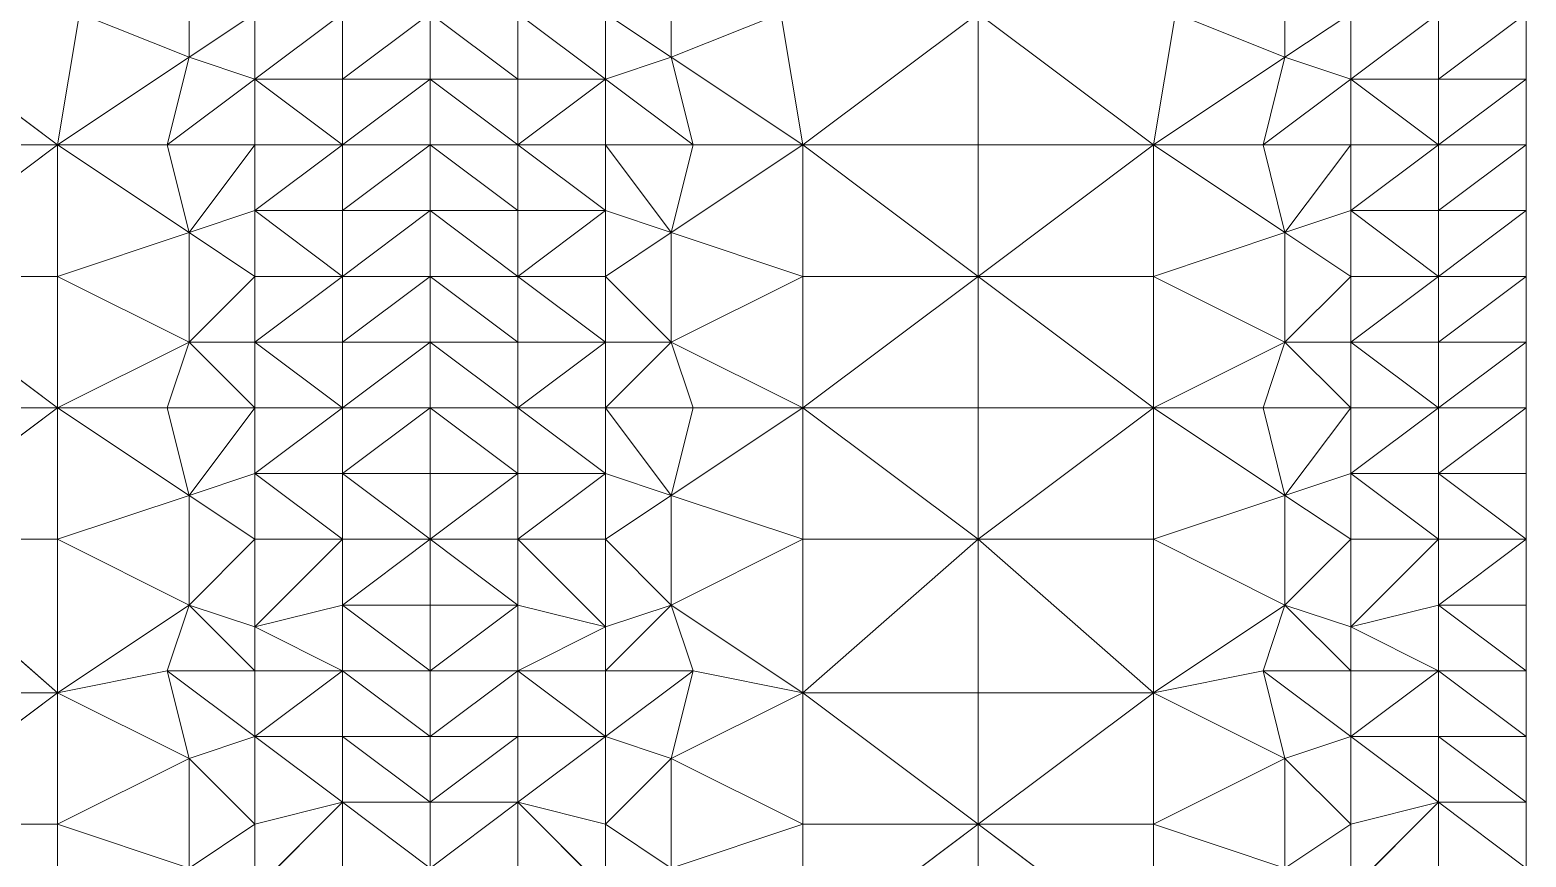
# Model space of a CAD drawing. Header units: metres. Extents: x 0 to 8, y 0 to 4.
# Drawn here: x 1.317 to 2, y 2.485 to 2.862 of the extents above; entities that cross this region are included whole.
import ezdxf

# ---------------------------------------------------------------- set-up
doc = ezdxf.new("R2010")
doc.units = ezdxf.units.M
doc.header["$MEASUREMENT"] = 0
for name, color, linetype, lineweight in [('DL_FE_MESH', 134, 'Continuous', 0), ('DL_FE_MESH_CELLS_5', 132, 'Continuous', 0), ('DL_FE_MESH_CELLS_6', 132, 'Continuous', 0), ('DL_TOPOLOGY', 7, 'Continuous', 0)]:
    doc.layers.add(name, color=color, linetype=linetype, lineweight=lineweight)

msp = doc.modelspace()

# ---------------------------------------------------------------- linework, layer by layer
at = {"layer": 'DL_FE_MESH'}
for p, q in [((1.39, 2.9), (1.39, 2.85)), ((1.61, 2.85), (1.61, 2.9)), ((1.89, 2.85), (1.89, 2.9)), ((1.33, 2.81), (1.25, 2.87)), ((1.33, 2.81), (1.34, 2.87)), ((1.39, 2.85), (1.34, 2.87)), ((1.39, 2.85), (1.42, 2.87)), ((1.42, 2.84), (1.42, 2.87)), ((1.46, 2.87), (1.42, 2.84)), ((1.46, 2.84), (1.5, 2.87)), ((1.46, 2.87), (1.46, 2.84)), ((1.54, 2.84), (1.5, 2.87)), ((1.54, 2.84), (1.54, 2.87)), ((1.54, 2.87), (1.58, 2.84)), ((1.58, 2.87), (1.61, 2.85)), ((1.58, 2.87), (1.58, 2.84)), ((1.66, 2.87), (1.61, 2.85)), ((1.66, 2.87), (1.67, 2.81)), ((1.67, 2.81), (1.75, 2.87)), ((1.75, 2.87), (1.83, 2.81)), ((1.75, 2.87), (1.75, 2.81)), ((1.84, 2.87), (1.83, 2.81)), ((1.84, 2.87), (1.89, 2.85)), ((1.92, 2.87), (1.89, 2.85)), ((1.92, 2.84), (1.96, 2.87)), ((1.92, 2.87), (1.92, 2.84)), ((1.96, 2.84), (2, 2.87)), ((1.96, 2.87), (1.96, 2.84)), ((1.33, 2.81), (1.39, 2.85)), ((1.38, 2.81), (1.39, 2.85)), ((1.42, 2.84), (1.39, 2.85)), ((1.61, 2.85), (1.58, 2.84)), ((1.61, 2.85), (1.67, 2.81)), ((1.61, 2.85), (1.62, 2.81)), ((1.89, 2.85), (1.83, 2.81)), ((1.89, 2.85), (1.88, 2.81)), ((1.92, 2.84), (1.89, 2.85)), ((1.42, 2.84), (1.38, 2.81)), ((1.42, 2.81), (1.42, 2.84)), ((1.42, 2.84), (1.46, 2.84)), ((1.46, 2.81), (1.42, 2.84)), ((1.46, 2.81), (1.5, 2.84)), ((1.5, 2.84), (1.46, 2.84)), ((1.46, 2.84), (1.46, 2.81)), ((1.5, 2.84), (1.54, 2.84)), ((1.54, 2.81), (1.5, 2.84)), ((1.54, 2.81), (1.54, 2.84)), ((1.54, 2.81), (1.58, 2.84)), ((1.58, 2.84), (1.54, 2.84)), ((1.58, 2.84), (1.62, 2.81)), ((1.58, 2.84), (1.58, 2.81)), ((1.88, 2.81), (1.92, 2.84)), ((1.96, 2.84), (1.92, 2.84)), ((1.92, 2.84), (1.96, 2.81)), ((1.92, 2.84), (1.92, 2.81)), ((1.96, 2.81), (2, 2.84)), ((2, 2.84), (1.96, 2.84)), ((1.96, 2.84), (1.96, 2.81)), ((1.25, 2.81), (1.33, 2.81)), ((1.33, 2.81), (1.25, 2.75)), ((1.33, 2.75), (1.33, 2.81)), ((1.33, 2.81), (1.38, 2.81)), ((1.39, 2.77), (1.33, 2.81)), ((1.39, 2.77), (1.38, 2.81)), ((1.38, 2.81), (1.42, 2.81)), ((1.42, 2.81), (1.39, 2.77)), ((1.42, 2.78), (1.42, 2.81)), ((1.42, 2.81), (1.46, 2.81)), ((1.46, 2.81), (1.42, 2.78)), ((1.46, 2.78), (1.5, 2.81)), ((1.5, 2.81), (1.46, 2.81)), ((1.46, 2.81), (1.46, 2.78)), ((1.5, 2.81), (1.54, 2.81)), ((1.54, 2.78), (1.5, 2.81)), ((1.54, 2.78), (1.54, 2.81)), ((1.58, 2.81), (1.54, 2.81)), ((1.54, 2.81), (1.58, 2.78)), ((1.62, 2.81), (1.58, 2.81)), ((1.58, 2.81), (1.61, 2.77)), ((1.58, 2.81), (1.58, 2.78)), ((1.61, 2.77), (1.67, 2.81)), ((1.62, 2.81), (1.61, 2.77)), ((1.67, 2.81), (1.62, 2.81)), ((1.75, 2.81), (1.67, 2.81)), ((1.67, 2.81), (1.75, 2.75)), ((1.67, 2.81), (1.67, 2.75)), ((1.75, 2.75), (1.83, 2.81)), ((1.83, 2.81), (1.75, 2.81)), ((1.75, 2.81), (1.75, 2.75)), ((1.83, 2.81), (1.89, 2.77)), ((1.88, 2.81), (1.83, 2.81)), ((1.83, 2.81), (1.83, 2.75)), ((1.92, 2.81), (1.88, 2.81)), ((1.88, 2.81), (1.89, 2.77)), ((1.89, 2.77), (1.92, 2.81)), ((1.92, 2.78), (1.96, 2.81)), ((1.96, 2.81), (1.92, 2.81)), ((1.92, 2.81), (1.92, 2.78)), ((1.96, 2.78), (2, 2.81)), ((2, 2.81), (1.96, 2.81)), ((1.96, 2.81), (1.96, 2.78)), ((1.39, 2.77), (1.42, 2.78)), ((1.42, 2.75), (1.42, 2.78)), ((1.42, 2.78), (1.46, 2.78)), ((1.46, 2.75), (1.42, 2.78)), ((1.46, 2.75), (1.5, 2.78)), ((1.5, 2.78), (1.46, 2.78)), ((1.46, 2.78), (1.46, 2.75)), ((1.5, 2.78), (1.54, 2.78)), ((1.54, 2.75), (1.5, 2.78)), ((1.54, 2.75), (1.54, 2.78)), ((1.54, 2.75), (1.58, 2.78)), ((1.58, 2.78), (1.54, 2.78)), ((1.61, 2.77), (1.58, 2.78)), ((1.58, 2.78), (1.58, 2.75)), ((1.92, 2.78), (1.89, 2.77)), ((1.96, 2.78), (1.92, 2.78)), ((1.92, 2.78), (1.96, 2.75)), ((1.92, 2.78), (1.92, 2.75)), ((1.96, 2.75), (2, 2.78)), ((2, 2.78), (1.96, 2.78)), ((1.96, 2.78), (1.96, 2.75)), ((1.33, 2.75), (1.39, 2.77)), ((1.39, 2.77), (1.39, 2.72)), ((1.42, 2.75), (1.39, 2.77)), ((1.61, 2.77), (1.58, 2.75)), ((1.61, 2.77), (1.67, 2.75)), ((1.61, 2.72), (1.61, 2.77)), ((1.89, 2.77), (1.83, 2.75)), ((1.89, 2.77), (1.92, 2.75)), ((1.89, 2.72), (1.89, 2.77)), ((1.25, 2.75), (1.33, 2.75)), ((1.33, 2.69), (1.25, 2.75)), ((1.33, 2.69), (1.33, 2.75)), ((1.39, 2.72), (1.33, 2.75)), ((1.39, 2.72), (1.42, 2.75)), ((1.42, 2.72), (1.42, 2.75)), ((1.42, 2.75), (1.46, 2.75)), ((1.46, 2.75), (1.42, 2.72)), ((1.46, 2.72), (1.5, 2.75)), ((1.5, 2.75), (1.46, 2.75)), ((1.46, 2.75), (1.46, 2.72)), ((1.5, 2.75), (1.54, 2.75)), ((1.54, 2.72), (1.5, 2.75)), ((1.54, 2.72), (1.54, 2.75)), ((1.58, 2.75), (1.54, 2.75)), ((1.54, 2.75), (1.58, 2.72)), ((1.58, 2.75), (1.61, 2.72)), ((1.58, 2.75), (1.58, 2.72)), ((1.67, 2.75), (1.61, 2.72)), ((1.67, 2.69), (1.75, 2.75)), ((1.75, 2.75), (1.67, 2.75)), ((1.67, 2.75), (1.67, 2.69)), ((1.83, 2.75), (1.75, 2.75)), ((1.75, 2.75), (1.83, 2.69)), ((1.75, 2.75), (1.75, 2.69)), ((1.83, 2.75), (1.89, 2.72)), ((1.83, 2.75), (1.83, 2.69)), ((1.92, 2.75), (1.89, 2.72)), ((1.92, 2.72), (1.96, 2.75)), ((1.96, 2.75), (1.92, 2.75)), ((1.92, 2.75), (1.92, 2.72)), ((1.96, 2.72), (2, 2.75)), ((2, 2.75), (1.96, 2.75)), ((1.96, 2.75), (1.96, 2.72)), ((1.33, 2.69), (1.39, 2.72)), ((1.39, 2.72), (1.38, 2.69)), ((1.42, 2.69), (1.39, 2.72)), ((1.42, 2.72), (1.39, 2.72)), ((1.42, 2.69), (1.42, 2.72)), ((1.46, 2.69), (1.42, 2.72)), ((1.46, 2.72), (1.42, 2.72)), ((1.46, 2.69), (1.46, 2.72)), ((1.46, 2.69), (1.5, 2.72)), ((1.5, 2.72), (1.46, 2.72)), ((1.5, 2.72), (1.54, 2.72)), ((1.54, 2.69), (1.5, 2.72)), ((1.54, 2.69), (1.58, 2.72)), ((1.58, 2.72), (1.54, 2.72)), ((1.54, 2.72), (1.54, 2.69)), ((1.58, 2.69), (1.61, 2.72)), ((1.61, 2.72), (1.58, 2.72)), ((1.58, 2.72), (1.58, 2.69)), ((1.62, 2.69), (1.61, 2.72)), ((1.61, 2.72), (1.67, 2.69)), ((1.83, 2.69), (1.89, 2.72)), ((1.89, 2.72), (1.88, 2.69)), ((1.92, 2.72), (1.89, 2.72)), ((1.89, 2.72), (1.92, 2.69)), ((1.96, 2.72), (1.92, 2.72)), ((1.92, 2.72), (1.96, 2.69)), ((1.92, 2.72), (1.92, 2.69)), ((1.96, 2.69), (1.96, 2.72)), ((1.96, 2.69), (2, 2.72)), ((2, 2.72), (1.96, 2.72)), ((1.25, 2.69), (1.33, 2.69)), ((1.33, 2.69), (1.25, 2.63)), ((1.33, 2.63), (1.33, 2.69)), ((1.33, 2.69), (1.38, 2.69)), ((1.39, 2.65), (1.33, 2.69)), ((1.38, 2.69), (1.42, 2.69)), ((1.38, 2.69), (1.39, 2.65)), ((1.42, 2.69), (1.39, 2.65)), ((1.42, 2.66), (1.42, 2.69)), ((1.42, 2.69), (1.46, 2.69)), ((1.46, 2.69), (1.42, 2.66)), ((1.46, 2.66), (1.46, 2.69)), ((1.46, 2.66), (1.5, 2.69)), ((1.5, 2.69), (1.46, 2.69)), ((1.5, 2.69), (1.54, 2.69)), ((1.54, 2.66), (1.5, 2.69)), ((1.58, 2.69), (1.54, 2.69)), ((1.54, 2.69), (1.58, 2.66)), ((1.54, 2.69), (1.54, 2.66)), ((1.62, 2.69), (1.58, 2.69)), ((1.58, 2.69), (1.61, 2.65)), ((1.58, 2.69), (1.58, 2.66)), ((1.61, 2.65), (1.62, 2.69)), ((1.67, 2.69), (1.61, 2.65)), ((1.67, 2.69), (1.62, 2.69)), ((1.75, 2.69), (1.67, 2.69)), ((1.67, 2.69), (1.75, 2.63)), ((1.67, 2.69), (1.67, 2.63)), ((1.75, 2.63), (1.83, 2.69)), ((1.83, 2.69), (1.75, 2.69)), ((1.75, 2.69), (1.75, 2.63)), ((1.83, 2.69), (1.89, 2.65)), ((1.88, 2.69), (1.83, 2.69)), ((1.83, 2.69), (1.83, 2.63)), ((1.92, 2.69), (1.88, 2.69)), ((1.88, 2.69), (1.89, 2.65)), ((1.89, 2.65), (1.92, 2.69)), ((1.92, 2.66), (1.96, 2.69)), ((1.96, 2.69), (1.92, 2.69)), ((1.92, 2.69), (1.92, 2.66)), ((1.96, 2.66), (1.96, 2.69)), ((1.96, 2.66), (2, 2.69)), ((2, 2.69), (1.96, 2.69)), ((1.39, 2.65), (1.42, 2.66)), ((1.42, 2.66), (1.46, 2.66)), ((1.42, 2.66), (1.42, 2.63)), ((1.46, 2.63), (1.42, 2.66)), ((1.46, 2.63), (1.46, 2.66)), ((1.5, 2.66), (1.46, 2.66)), ((1.46, 2.66), (1.5, 2.63)), ((1.5, 2.66), (1.54, 2.66)), ((1.54, 2.66), (1.5, 2.63)), ((1.54, 2.63), (1.58, 2.66)), ((1.58, 2.66), (1.54, 2.66)), ((1.54, 2.66), (1.54, 2.63)), ((1.58, 2.66), (1.61, 2.65)), ((1.58, 2.63), (1.58, 2.66)), ((1.89, 2.65), (1.92, 2.66)), ((1.96, 2.66), (1.92, 2.66)), ((1.92, 2.66), (1.96, 2.63)), ((1.92, 2.66), (1.92, 2.63)), ((1.96, 2.63), (1.96, 2.66)), ((2, 2.66), (1.96, 2.66)), ((1.96, 2.66), (2, 2.63)), ((1.33, 2.63), (1.39, 2.65)), ((1.39, 2.65), (1.39, 2.6)), ((1.42, 2.63), (1.39, 2.65)), ((1.61, 2.65), (1.58, 2.63)), ((1.61, 2.6), (1.61, 2.65)), ((1.67, 2.63), (1.61, 2.65)), ((1.89, 2.65), (1.83, 2.63)), ((1.89, 2.65), (1.92, 2.63)), ((1.89, 2.6), (1.89, 2.65)), ((1.25, 2.63), (1.33, 2.63)), ((1.33, 2.56), (1.25, 2.63)), ((1.33, 2.56), (1.33, 2.63)), ((1.33, 2.63), (1.39, 2.6)), ((1.39, 2.6), (1.42, 2.63)), ((1.42, 2.63), (1.46, 2.63)), ((1.42, 2.59), (1.42, 2.63)), ((1.46, 2.63), (1.42, 2.59)), ((1.46, 2.6), (1.5, 2.63)), ((1.5, 2.63), (1.46, 2.63)), ((1.46, 2.63), (1.46, 2.6)), ((1.5, 2.63), (1.54, 2.63)), ((1.54, 2.6), (1.5, 2.63)), ((1.54, 2.63), (1.58, 2.63)), ((1.54, 2.6), (1.54, 2.63)), ((1.54, 2.63), (1.58, 2.59)), ((1.58, 2.63), (1.61, 2.6)), ((1.58, 2.63), (1.58, 2.59)), ((1.67, 2.63), (1.61, 2.6)), ((1.67, 2.56), (1.75, 2.63)), ((1.75, 2.63), (1.67, 2.63)), ((1.67, 2.63), (1.67, 2.56)), ((1.83, 2.63), (1.75, 2.63)), ((1.75, 2.63), (1.83, 2.56)), ((1.75, 2.63), (1.75, 2.56)), ((1.83, 2.63), (1.89, 2.6)), ((1.83, 2.63), (1.83, 2.56)), ((1.92, 2.63), (1.89, 2.6)), ((1.92, 2.63), (1.96, 2.63)), ((1.92, 2.59), (1.96, 2.63)), ((1.92, 2.63), (1.92, 2.59)), ((1.96, 2.6), (2, 2.63)), ((2, 2.63), (1.96, 2.63)), ((1.96, 2.63), (1.96, 2.6)), ((1.33, 2.56), (1.39, 2.6)), ((1.39, 2.6), (1.38, 2.57)), ((1.42, 2.57), (1.39, 2.6)), ((1.42, 2.59), (1.39, 2.6)), ((1.42, 2.59), (1.46, 2.6)), ((1.5, 2.6), (1.46, 2.6)), ((1.46, 2.6), (1.5, 2.57)), ((1.46, 2.6), (1.46, 2.57)), ((1.5, 2.6), (1.54, 2.6)), ((1.54, 2.6), (1.5, 2.57)), ((1.54, 2.57), (1.54, 2.6)), ((1.58, 2.59), (1.54, 2.6)), ((1.58, 2.57), (1.61, 2.6)), ((1.61, 2.6), (1.58, 2.59)), ((1.62, 2.57), (1.61, 2.6)), ((1.61, 2.6), (1.67, 2.56)), ((1.89, 2.6), (1.83, 2.56)), ((1.89, 2.6), (1.88, 2.57)), ((1.92, 2.59), (1.89, 2.6)), ((1.89, 2.6), (1.92, 2.57)), ((1.96, 2.6), (1.92, 2.59)), ((2, 2.6), (1.96, 2.6)), ((1.96, 2.6), (2, 2.57)), ((1.96, 2.6), (1.96, 2.57)), ((1.42, 2.57), (1.42, 2.59)), ((1.46, 2.57), (1.42, 2.59)), ((1.54, 2.57), (1.58, 2.59)), ((1.58, 2.59), (1.58, 2.57)), ((1.92, 2.57), (1.92, 2.59)), ((1.92, 2.59), (1.96, 2.57)), ((1.33, 2.56), (1.38, 2.57)), ((1.38, 2.57), (1.42, 2.57)), ((1.39, 2.53), (1.38, 2.57)), ((1.42, 2.54), (1.38, 2.57)), ((1.42, 2.54), (1.42, 2.57)), ((1.42, 2.57), (1.46, 2.57)), ((1.46, 2.57), (1.42, 2.54)), ((1.5, 2.57), (1.46, 2.57)), ((1.46, 2.57), (1.5, 2.54)), ((1.46, 2.57), (1.46, 2.54)), ((1.5, 2.57), (1.54, 2.57)), ((1.54, 2.57), (1.5, 2.54)), ((1.54, 2.54), (1.54, 2.57)), ((1.58, 2.57), (1.54, 2.57)), ((1.54, 2.57), (1.58, 2.54)), ((1.58, 2.57), (1.62, 2.57)), ((1.58, 2.54), (1.62, 2.57)), ((1.58, 2.57), (1.58, 2.54)), ((1.62, 2.57), (1.61, 2.53)), ((1.67, 2.56), (1.62, 2.57)), ((1.88, 2.57), (1.83, 2.56)), ((1.88, 2.57), (1.92, 2.57)), ((1.88, 2.57), (1.92, 2.54)), ((1.88, 2.57), (1.89, 2.53)), ((1.92, 2.54), (1.96, 2.57)), ((1.96, 2.57), (1.92, 2.57)), ((1.92, 2.57), (1.92, 2.54)), ((2, 2.57), (1.96, 2.57)), ((1.96, 2.57), (2, 2.54)), ((1.96, 2.57), (1.96, 2.54)), ((1.25, 2.56), (1.33, 2.56)), ((1.33, 2.56), (1.25, 2.5)), ((1.33, 2.5), (1.33, 2.56)), ((1.39, 2.53), (1.33, 2.56)), ((1.67, 2.56), (1.61, 2.53)), ((1.75, 2.56), (1.67, 2.56)), ((1.67, 2.56), (1.75, 2.5)), ((1.67, 2.56), (1.67, 2.5)), ((1.75, 2.5), (1.83, 2.56)), ((1.83, 2.56), (1.75, 2.56)), ((1.75, 2.56), (1.75, 2.5)), ((1.83, 2.56), (1.89, 2.53)), ((1.83, 2.56), (1.83, 2.5)), ((1.39, 2.53), (1.42, 2.54)), ((1.42, 2.5), (1.42, 2.54)), ((1.42, 2.54), (1.46, 2.54)), ((1.46, 2.51), (1.42, 2.54)), ((1.5, 2.54), (1.46, 2.54)), ((1.46, 2.54), (1.5, 2.51)), ((1.46, 2.54), (1.46, 2.51)), ((1.5, 2.54), (1.54, 2.54)), ((1.54, 2.54), (1.5, 2.51)), ((1.54, 2.51), (1.54, 2.54)), ((1.54, 2.51), (1.58, 2.54)), ((1.58, 2.54), (1.54, 2.54)), ((1.58, 2.54), (1.61, 2.53)), ((1.58, 2.54), (1.58, 2.5)), ((1.92, 2.54), (1.89, 2.53)), ((1.96, 2.54), (1.92, 2.54)), ((1.92, 2.54), (1.96, 2.51)), ((1.92, 2.54), (1.92, 2.5)), ((2, 2.54), (1.96, 2.54)), ((1.96, 2.54), (2, 2.51)), ((1.96, 2.54), (1.96, 2.51)), ((1.33, 2.5), (1.39, 2.53)), ((1.39, 2.53), (1.39, 2.48)), ((1.42, 2.5), (1.39, 2.53)), ((1.61, 2.53), (1.58, 2.5)), ((1.61, 2.53), (1.67, 2.5)), ((1.61, 2.48), (1.61, 2.53)), ((1.89, 2.53), (1.83, 2.5)), ((1.89, 2.53), (1.92, 2.5)), ((1.89, 2.48), (1.89, 2.53)), ((1.42, 2.5), (1.46, 2.51)), ((1.46, 2.51), (1.42, 2.47)), ((1.5, 2.51), (1.46, 2.51)), ((1.46, 2.51), (1.5, 2.48)), ((1.46, 2.51), (1.46, 2.48)), ((1.5, 2.51), (1.54, 2.51)), ((1.54, 2.51), (1.5, 2.48)), ((1.54, 2.48), (1.54, 2.51)), ((1.58, 2.5), (1.54, 2.51)), ((1.54, 2.51), (1.58, 2.47)), ((1.92, 2.47), (1.96, 2.51)), ((1.96, 2.51), (1.92, 2.5)), ((2, 2.51), (1.96, 2.51)), ((1.96, 2.51), (2, 2.48)), ((1.96, 2.51), (1.96, 2.48)), ((1.25, 2.5), (1.33, 2.5)), ((1.33, 2.44), (1.33, 2.5)), ((1.33, 2.5), (1.39, 2.48)), ((1.39, 2.48), (1.42, 2.5)), ((1.42, 2.47), (1.42, 2.5)), ((1.58, 2.5), (1.61, 2.48)), ((1.58, 2.5), (1.58, 2.47)), ((1.67, 2.5), (1.61, 2.48)), ((1.67, 2.44), (1.75, 2.5)), ((1.75, 2.5), (1.67, 2.5)), ((1.67, 2.5), (1.67, 2.44)), ((1.83, 2.5), (1.75, 2.5)), ((1.75, 2.5), (1.83, 2.44)), ((1.75, 2.5), (1.75, 2.44)), ((1.83, 2.5), (1.89, 2.48)), ((1.83, 2.5), (1.83, 2.44)), ((1.92, 2.5), (1.89, 2.48)), ((1.92, 2.5), (1.92, 2.47))]:
    msp.add_line(p, q, dxfattribs=at)
at = {"layer": 'DL_FE_MESH_CELLS_5'}
for points in [[(1.61, 2.85), (1.61, 2.9), (1.58, 2.87)], [(1.66, 2.87), (1.61, 2.9), (1.61, 2.85)], [(1.89, 2.85), (1.89, 2.9), (1.84, 2.87)], [(1.92, 2.87), (1.89, 2.9), (1.89, 2.85)], [(1.5, 2.87), (1.54, 2.84), (1.54, 2.87)], [(1.58, 2.84), (1.58, 2.87), (1.54, 2.87)], [(1.58, 2.84), (1.54, 2.87), (1.54, 2.84)], [(1.61, 2.85), (1.58, 2.87), (1.58, 2.84)], [(1.61, 2.85), (1.67, 2.81), (1.66, 2.87)], [(1.67, 2.81), (1.75, 2.87), (1.66, 2.87)], [(1.75, 2.81), (1.75, 2.87), (1.67, 2.81)], [(1.83, 2.81), (1.84, 2.87), (1.75, 2.87)], [(1.83, 2.81), (1.75, 2.87), (1.75, 2.81)], [(1.83, 2.81), (1.89, 2.85), (1.84, 2.87)], [(1.92, 2.84), (1.92, 2.87), (1.89, 2.85)], [(1.92, 2.84), (1.96, 2.87), (1.92, 2.87)], [(1.96, 2.84), (1.96, 2.87), (1.92, 2.84)], [(1.96, 2.84), (2, 2.87), (1.96, 2.87)], [(1.62, 2.81), (1.61, 2.85), (1.58, 2.84)], [(1.62, 2.81), (1.67, 2.81), (1.61, 2.85)], [(1.83, 2.81), (1.88, 2.81), (1.89, 2.85)], [(1.88, 2.81), (1.92, 2.84), (1.89, 2.85)], [(1.5, 2.84), (1.54, 2.81), (1.54, 2.84)], [(1.54, 2.81), (1.58, 2.84), (1.54, 2.84)], [(1.58, 2.81), (1.58, 2.84), (1.54, 2.81)], [(1.62, 2.81), (1.58, 2.84), (1.58, 2.81)], [(1.92, 2.81), (1.92, 2.84), (1.88, 2.81)], [(1.96, 2.81), (1.96, 2.84), (1.92, 2.84)], [(1.96, 2.81), (1.92, 2.84), (1.92, 2.81)], [(1.96, 2.81), (2, 2.84), (1.96, 2.84)], [(1.5, 2.81), (1.54, 2.78), (1.54, 2.81)], [(1.58, 2.78), (1.58, 2.81), (1.54, 2.81)], [(1.58, 2.78), (1.54, 2.81), (1.54, 2.78)], [(1.61, 2.77), (1.62, 2.81), (1.58, 2.81)], [(1.61, 2.77), (1.58, 2.81), (1.58, 2.78)], [(1.61, 2.77), (1.67, 2.81), (1.62, 2.81)], [(1.67, 2.75), (1.67, 2.81), (1.61, 2.77)], [(1.75, 2.75), (1.75, 2.81), (1.67, 2.81)], [(1.75, 2.75), (1.67, 2.81), (1.67, 2.75)], [(1.75, 2.75), (1.83, 2.81), (1.75, 2.81)], [(1.83, 2.75), (1.83, 2.81), (1.75, 2.75)], [(1.83, 2.81), (1.89, 2.77), (1.88, 2.81)], [(1.83, 2.75), (1.89, 2.77), (1.83, 2.81)], [(1.89, 2.77), (1.92, 2.81), (1.88, 2.81)], [(1.92, 2.78), (1.92, 2.81), (1.89, 2.77)], [(1.92, 2.78), (1.96, 2.81), (1.92, 2.81)], [(1.96, 2.78), (1.96, 2.81), (1.92, 2.78)], [(1.96, 2.78), (2, 2.81), (1.96, 2.81)], [(1.5, 2.78), (1.54, 2.75), (1.54, 2.78)], [(1.54, 2.75), (1.58, 2.78), (1.54, 2.78)], [(1.58, 2.75), (1.58, 2.78), (1.54, 2.75)], [(1.61, 2.77), (1.58, 2.78), (1.58, 2.75)], [(1.92, 2.75), (1.92, 2.78), (1.89, 2.77)], [(1.96, 2.75), (1.96, 2.78), (1.92, 2.78)], [(1.96, 2.75), (1.92, 2.78), (1.92, 2.75)], [(1.96, 2.75), (2, 2.78), (1.96, 2.78)], [(1.61, 2.72), (1.61, 2.77), (1.58, 2.75)], [(1.67, 2.75), (1.61, 2.77), (1.61, 2.72)], [(1.89, 2.72), (1.89, 2.77), (1.83, 2.75)], [(1.92, 2.75), (1.89, 2.77), (1.89, 2.72)], [(1.5, 2.75), (1.54, 2.72), (1.54, 2.75)], [(1.58, 2.72), (1.58, 2.75), (1.54, 2.75)], [(1.58, 2.72), (1.54, 2.75), (1.54, 2.72)], [(1.61, 2.72), (1.58, 2.75), (1.58, 2.72)], [(1.67, 2.69), (1.67, 2.75), (1.61, 2.72)], [(1.67, 2.69), (1.75, 2.75), (1.67, 2.75)], [(1.75, 2.69), (1.75, 2.75), (1.67, 2.69)], [(1.83, 2.69), (1.83, 2.75), (1.75, 2.75)], [(1.83, 2.69), (1.75, 2.75), (1.75, 2.69)], [(1.83, 2.69), (1.89, 2.72), (1.83, 2.75)], [(1.92, 2.72), (1.92, 2.75), (1.89, 2.72)], [(1.92, 2.72), (1.96, 2.75), (1.92, 2.75)], [(1.96, 2.72), (1.96, 2.75), (1.92, 2.72)], [(1.96, 2.72), (2, 2.75), (1.96, 2.75)], [(1.5, 2.72), (1.54, 2.69), (1.54, 2.72)], [(1.54, 2.69), (1.58, 2.72), (1.54, 2.72)], [(1.58, 2.69), (1.58, 2.72), (1.54, 2.69)], [(1.58, 2.69), (1.61, 2.72), (1.58, 2.72)], [(1.62, 2.69), (1.61, 2.72), (1.58, 2.69)], [(1.67, 2.69), (1.61, 2.72), (1.62, 2.69)], [(1.88, 2.69), (1.89, 2.72), (1.83, 2.69)], [(1.92, 2.69), (1.89, 2.72), (1.88, 2.69)], [(1.92, 2.69), (1.92, 2.72), (1.89, 2.72)], [(1.96, 2.69), (1.96, 2.72), (1.92, 2.72)], [(1.96, 2.69), (1.92, 2.72), (1.92, 2.69)], [(1.96, 2.69), (2, 2.72), (1.96, 2.72)], [(1.5, 2.69), (1.54, 2.66), (1.54, 2.69)], [(1.58, 2.66), (1.58, 2.69), (1.54, 2.69)], [(1.58, 2.66), (1.54, 2.69), (1.54, 2.66)], [(1.61, 2.65), (1.62, 2.69), (1.58, 2.69)], [(1.61, 2.65), (1.58, 2.69), (1.58, 2.66)], [(1.61, 2.65), (1.67, 2.63), (1.67, 2.69)], [(1.61, 2.65), (1.67, 2.69), (1.62, 2.69)], [(1.75, 2.63), (1.75, 2.69), (1.67, 2.69)], [(1.75, 2.63), (1.67, 2.69), (1.67, 2.63)], [(1.75, 2.63), (1.83, 2.69), (1.75, 2.69)], [(1.83, 2.63), (1.83, 2.69), (1.75, 2.63)], [(1.83, 2.69), (1.89, 2.65), (1.88, 2.69)], [(1.83, 2.63), (1.89, 2.65), (1.83, 2.69)], [(1.89, 2.65), (1.92, 2.69), (1.88, 2.69)], [(1.92, 2.66), (1.92, 2.69), (1.89, 2.65)], [(1.92, 2.66), (1.96, 2.69), (1.92, 2.69)], [(1.96, 2.66), (1.96, 2.69), (1.92, 2.66)], [(1.96, 2.66), (2, 2.69), (1.96, 2.69)], [(1.54, 2.66), (1.5, 2.63), (1.54, 2.63)], [(1.54, 2.63), (1.58, 2.66), (1.54, 2.66)], [(1.58, 2.63), (1.58, 2.66), (1.54, 2.63)], [(1.61, 2.65), (1.58, 2.66), (1.58, 2.63)], [(1.92, 2.63), (1.92, 2.66), (1.89, 2.65)], [(1.96, 2.63), (1.96, 2.66), (1.92, 2.66)], [(1.96, 2.63), (1.92, 2.66), (1.92, 2.63)], [(2, 2.63), (1.96, 2.66), (1.96, 2.63)], [(1.61, 2.6), (1.61, 2.65), (1.58, 2.63)], [(1.67, 2.63), (1.61, 2.65), (1.61, 2.6)], [(1.89, 2.6), (1.89, 2.65), (1.83, 2.63)], [(1.92, 2.63), (1.89, 2.65), (1.89, 2.6)], [(1.5, 2.63), (1.54, 2.6), (1.54, 2.63)], [(1.58, 2.59), (1.58, 2.63), (1.54, 2.63)], [(1.58, 2.59), (1.54, 2.63), (1.54, 2.6)], [(1.61, 2.6), (1.58, 2.63), (1.58, 2.59)], [(1.61, 2.6), (1.67, 2.56), (1.67, 2.63)], [(1.67, 2.56), (1.75, 2.63), (1.67, 2.63)], [(1.75, 2.56), (1.75, 2.63), (1.67, 2.56)], [(1.83, 2.56), (1.83, 2.63), (1.75, 2.63)], [(1.83, 2.56), (1.75, 2.63), (1.75, 2.56)], [(1.83, 2.56), (1.89, 2.6), (1.83, 2.63)], [(1.92, 2.59), (1.92, 2.63), (1.89, 2.6)], [(1.92, 2.59), (1.96, 2.63), (1.92, 2.63)], [(1.96, 2.6), (1.96, 2.63), (1.92, 2.59)], [(1.96, 2.6), (2, 2.63), (1.96, 2.63)], [(1.54, 2.6), (1.5, 2.57), (1.54, 2.57)], [(1.54, 2.57), (1.58, 2.59), (1.54, 2.6)], [(1.58, 2.57), (1.61, 2.6), (1.58, 2.59)], [(1.62, 2.57), (1.61, 2.6), (1.58, 2.57)], [(1.62, 2.57), (1.67, 2.56), (1.61, 2.6)], [(1.83, 2.56), (1.88, 2.57), (1.89, 2.6)], [(1.92, 2.57), (1.89, 2.6), (1.88, 2.57)], [(1.92, 2.57), (1.92, 2.59), (1.89, 2.6)], [(1.96, 2.57), (1.96, 2.6), (1.92, 2.59)], [(2, 2.57), (1.96, 2.6), (1.96, 2.57)], [(1.58, 2.57), (1.58, 2.59), (1.54, 2.57)], [(1.96, 2.57), (1.92, 2.59), (1.92, 2.57)], [(1.54, 2.57), (1.5, 2.54), (1.54, 2.54)], [(1.58, 2.54), (1.58, 2.57), (1.54, 2.57)], [(1.58, 2.54), (1.54, 2.57), (1.54, 2.54)], [(1.58, 2.54), (1.62, 2.57), (1.58, 2.57)], [(1.61, 2.53), (1.62, 2.57), (1.58, 2.54)], [(1.61, 2.53), (1.67, 2.56), (1.62, 2.57)], [(1.89, 2.53), (1.88, 2.57), (1.83, 2.56)], [(1.92, 2.54), (1.92, 2.57), (1.88, 2.57)], [(1.92, 2.54), (1.88, 2.57), (1.89, 2.53)], [(1.92, 2.54), (1.96, 2.57), (1.92, 2.57)], [(1.96, 2.54), (1.96, 2.57), (1.92, 2.54)], [(2, 2.54), (1.96, 2.57), (1.96, 2.54)], [(1.61, 2.53), (1.67, 2.5), (1.67, 2.56)], [(1.75, 2.5), (1.75, 2.56), (1.67, 2.56)], [(1.75, 2.5), (1.67, 2.56), (1.67, 2.5)], [(1.75, 2.5), (1.83, 2.56), (1.75, 2.56)], [(1.83, 2.5), (1.83, 2.56), (1.75, 2.5)], [(1.89, 2.53), (1.83, 2.56), (1.83, 2.5)], [(1.54, 2.54), (1.5, 2.51), (1.54, 2.51)], [(1.54, 2.51), (1.58, 2.54), (1.54, 2.54)], [(1.58, 2.5), (1.58, 2.54), (1.54, 2.51)], [(1.61, 2.53), (1.58, 2.54), (1.58, 2.5)], [(1.92, 2.5), (1.92, 2.54), (1.89, 2.53)], [(1.96, 2.51), (1.96, 2.54), (1.92, 2.54)], [(1.96, 2.51), (1.92, 2.54), (1.92, 2.5)], [(2, 2.51), (1.96, 2.54), (1.96, 2.51)], [(1.61, 2.48), (1.61, 2.53), (1.58, 2.5)], [(1.67, 2.5), (1.61, 2.53), (1.61, 2.48)], [(1.89, 2.48), (1.89, 2.53), (1.83, 2.5)], [(1.92, 2.5), (1.89, 2.53), (1.89, 2.48)], [(1.54, 2.51), (1.5, 2.48), (1.54, 2.48)], [(1.58, 2.47), (1.58, 2.5), (1.54, 2.51)], [(1.58, 2.47), (1.54, 2.51), (1.54, 2.48)], [(1.92, 2.47), (1.96, 2.51), (1.92, 2.5)], [(1.96, 2.48), (1.96, 2.51), (1.92, 2.47)], [(2, 2.48), (1.96, 2.51), (1.96, 2.48)], [(1.61, 2.48), (1.58, 2.5), (1.58, 2.47)], [(1.61, 2.48), (1.67, 2.44), (1.67, 2.5)], [(1.67, 2.44), (1.75, 2.5), (1.67, 2.5)], [(1.75, 2.44), (1.75, 2.5), (1.67, 2.44)], [(1.83, 2.44), (1.83, 2.5), (1.75, 2.5)], [(1.83, 2.44), (1.75, 2.5), (1.75, 2.44)], [(1.83, 2.44), (1.89, 2.48), (1.83, 2.5)], [(1.92, 2.47), (1.92, 2.5), (1.89, 2.48)]]:
    msp.add_3dface(points, dxfattribs=at)
at = {"layer": 'DL_FE_MESH_CELLS_5', "invisible_edges": 1}
for points in [[(1.5, 2.87), (1.5, 2.84), (1.54, 2.84)], [(2, 2.84), (2, 2.87), (1.96, 2.84)], [(1.5, 2.84), (1.5, 2.81), (1.54, 2.81)], [(2, 2.81), (2, 2.84), (1.96, 2.81)], [(1.5, 2.81), (1.5, 2.78), (1.54, 2.78)], [(2, 2.78), (2, 2.81), (1.96, 2.78)], [(1.5, 2.78), (1.5, 2.75), (1.54, 2.75)], [(2, 2.75), (2, 2.78), (1.96, 2.75)], [(1.5, 2.75), (1.5, 2.72), (1.54, 2.72)], [(2, 2.72), (2, 2.75), (1.96, 2.72)], [(1.5, 2.72), (1.5, 2.69), (1.54, 2.69)], [(2, 2.69), (2, 2.72), (1.96, 2.69)], [(1.5, 2.69), (1.5, 2.66), (1.54, 2.66)], [(2, 2.66), (2, 2.69), (1.96, 2.66)], [(1.5, 2.66), (1.5, 2.63), (1.54, 2.66)], [(2, 2.63), (2, 2.66), (1.96, 2.66)], [(1.5, 2.63), (1.5, 2.6), (1.54, 2.6)], [(2, 2.6), (2, 2.63), (1.96, 2.6)], [(1.5, 2.6), (1.5, 2.57), (1.54, 2.6)], [(2, 2.57), (2, 2.6), (1.96, 2.6)], [(1.5, 2.57), (1.5, 2.54), (1.54, 2.57)], [(2, 2.54), (2, 2.57), (1.96, 2.57)], [(1.5, 2.54), (1.5, 2.51), (1.54, 2.54)], [(2, 2.51), (2, 2.54), (1.96, 2.54)], [(1.5, 2.51), (1.5, 2.48), (1.54, 2.51)], [(2, 2.48), (2, 2.51), (1.96, 2.51)]]:
    msp.add_3dface(points, dxfattribs=at)
at = {"layer": 'DL_FE_MESH_CELLS_6'}
for points in [[(1.34, 2.87), (1.39, 2.85), (1.39, 2.9)], [(1.39, 2.9), (1.39, 2.85), (1.42, 2.87)], [(1.25, 2.87), (1.25, 2.81), (1.33, 2.81)], [(1.25, 2.87), (1.33, 2.81), (1.34, 2.87)], [(1.39, 2.85), (1.34, 2.87), (1.33, 2.81)], [(1.39, 2.85), (1.42, 2.84), (1.42, 2.87)], [(1.46, 2.87), (1.42, 2.84), (1.46, 2.84)], [(1.42, 2.87), (1.42, 2.84), (1.46, 2.87)], [(1.46, 2.84), (1.5, 2.87), (1.46, 2.87)], [(1.39, 2.85), (1.33, 2.81), (1.38, 2.81)], [(1.39, 2.85), (1.38, 2.81), (1.42, 2.84)], [(1.42, 2.84), (1.38, 2.81), (1.42, 2.81)], [(1.42, 2.84), (1.42, 2.81), (1.46, 2.81)], [(1.42, 2.84), (1.46, 2.81), (1.46, 2.84)], [(1.46, 2.81), (1.5, 2.84), (1.46, 2.84)], [(1.33, 2.81), (1.25, 2.75), (1.33, 2.75)], [(1.25, 2.81), (1.25, 2.75), (1.33, 2.81)], [(1.39, 2.77), (1.33, 2.81), (1.33, 2.75)], [(1.38, 2.81), (1.33, 2.81), (1.39, 2.77)], [(1.38, 2.81), (1.39, 2.77), (1.42, 2.81)], [(1.42, 2.81), (1.39, 2.77), (1.42, 2.78)], [(1.46, 2.81), (1.42, 2.78), (1.46, 2.78)], [(1.42, 2.81), (1.42, 2.78), (1.46, 2.81)], [(1.46, 2.78), (1.5, 2.81), (1.46, 2.81)], [(1.39, 2.77), (1.42, 2.75), (1.42, 2.78)], [(1.42, 2.78), (1.42, 2.75), (1.46, 2.75)], [(1.42, 2.78), (1.46, 2.75), (1.46, 2.78)], [(1.46, 2.75), (1.5, 2.78), (1.46, 2.78)], [(1.33, 2.75), (1.39, 2.72), (1.39, 2.77)], [(1.39, 2.77), (1.39, 2.72), (1.42, 2.75)], [(1.25, 2.75), (1.25, 2.69), (1.33, 2.69)], [(1.25, 2.75), (1.33, 2.69), (1.33, 2.75)], [(1.39, 2.72), (1.33, 2.75), (1.33, 2.69)], [(1.39, 2.72), (1.42, 2.72), (1.42, 2.75)], [(1.46, 2.75), (1.42, 2.72), (1.46, 2.72)], [(1.42, 2.75), (1.42, 2.72), (1.46, 2.75)], [(1.46, 2.72), (1.5, 2.75), (1.46, 2.75)], [(1.39, 2.72), (1.33, 2.69), (1.38, 2.69)], [(1.39, 2.72), (1.38, 2.69), (1.42, 2.69)], [(1.39, 2.72), (1.42, 2.69), (1.42, 2.72)], [(1.42, 2.72), (1.42, 2.69), (1.46, 2.69)], [(1.42, 2.72), (1.46, 2.69), (1.46, 2.72)], [(1.46, 2.69), (1.5, 2.72), (1.46, 2.72)], [(1.33, 2.69), (1.25, 2.63), (1.33, 2.63)], [(1.25, 2.69), (1.25, 2.63), (1.33, 2.69)], [(1.33, 2.69), (1.33, 2.63), (1.39, 2.65)], [(1.33, 2.69), (1.39, 2.65), (1.38, 2.69)], [(1.38, 2.69), (1.39, 2.65), (1.42, 2.69)], [(1.42, 2.69), (1.39, 2.65), (1.42, 2.66)], [(1.46, 2.69), (1.42, 2.66), (1.46, 2.66)], [(1.42, 2.69), (1.42, 2.66), (1.46, 2.69)], [(1.46, 2.66), (1.5, 2.69), (1.46, 2.69)], [(1.39, 2.65), (1.42, 2.63), (1.42, 2.66)], [(1.42, 2.66), (1.42, 2.63), (1.46, 2.63)], [(1.42, 2.66), (1.46, 2.63), (1.46, 2.66)], [(1.5, 2.63), (1.46, 2.66), (1.46, 2.63)], [(1.33, 2.63), (1.39, 2.6), (1.39, 2.65)], [(1.39, 2.65), (1.39, 2.6), (1.42, 2.63)], [(1.25, 2.63), (1.25, 2.56), (1.33, 2.56)], [(1.25, 2.63), (1.33, 2.56), (1.33, 2.63)], [(1.39, 2.6), (1.33, 2.63), (1.33, 2.56)], [(1.39, 2.6), (1.42, 2.59), (1.42, 2.63)], [(1.46, 2.63), (1.42, 2.59), (1.46, 2.6)], [(1.42, 2.63), (1.42, 2.59), (1.46, 2.63)], [(1.46, 2.6), (1.5, 2.63), (1.46, 2.63)], [(1.39, 2.6), (1.33, 2.56), (1.38, 2.57)], [(1.39, 2.6), (1.38, 2.57), (1.42, 2.57)], [(1.39, 2.6), (1.42, 2.57), (1.42, 2.59)], [(1.42, 2.59), (1.46, 2.57), (1.46, 2.6)], [(1.5, 2.57), (1.46, 2.6), (1.46, 2.57)], [(1.42, 2.59), (1.42, 2.57), (1.46, 2.57)], [(1.33, 2.56), (1.39, 2.53), (1.38, 2.57)], [(1.38, 2.57), (1.39, 2.53), (1.42, 2.54)], [(1.38, 2.57), (1.42, 2.54), (1.42, 2.57)], [(1.46, 2.57), (1.42, 2.54), (1.46, 2.54)], [(1.42, 2.57), (1.42, 2.54), (1.46, 2.57)], [(1.5, 2.54), (1.46, 2.57), (1.46, 2.54)], [(1.33, 2.56), (1.25, 2.5), (1.33, 2.5)], [(1.25, 2.56), (1.25, 2.5), (1.33, 2.56)], [(1.33, 2.56), (1.33, 2.5), (1.39, 2.53)], [(1.39, 2.53), (1.42, 2.5), (1.42, 2.54)], [(1.42, 2.54), (1.42, 2.5), (1.46, 2.51)], [(1.42, 2.54), (1.46, 2.51), (1.46, 2.54)], [(1.5, 2.51), (1.46, 2.54), (1.46, 2.51)], [(1.33, 2.5), (1.39, 2.48), (1.39, 2.53)], [(1.39, 2.53), (1.39, 2.48), (1.42, 2.5)], [(1.46, 2.51), (1.42, 2.47), (1.46, 2.48)], [(1.42, 2.5), (1.42, 2.47), (1.46, 2.51)], [(1.5, 2.48), (1.46, 2.51), (1.46, 2.48)], [(1.25, 2.5), (1.25, 2.44), (1.33, 2.44)], [(1.25, 2.5), (1.33, 2.44), (1.33, 2.5)], [(1.39, 2.48), (1.33, 2.5), (1.33, 2.44)], [(1.39, 2.48), (1.42, 2.47), (1.42, 2.5)]]:
    msp.add_3dface(points, dxfattribs=at)
at = {"layer": 'DL_FE_MESH_CELLS_6', "invisible_edges": 1}
for points in [[(1.5, 2.84), (1.5, 2.87), (1.46, 2.84)], [(1.5, 2.81), (1.5, 2.84), (1.46, 2.81)], [(1.5, 2.78), (1.5, 2.81), (1.46, 2.78)], [(1.5, 2.75), (1.5, 2.78), (1.46, 2.75)], [(1.5, 2.72), (1.5, 2.75), (1.46, 2.72)], [(1.5, 2.69), (1.5, 2.72), (1.46, 2.69)], [(1.5, 2.66), (1.5, 2.69), (1.46, 2.66)], [(1.5, 2.63), (1.5, 2.66), (1.46, 2.66)], [(1.5, 2.6), (1.5, 2.63), (1.46, 2.6)], [(1.5, 2.57), (1.5, 2.6), (1.46, 2.6)], [(1.5, 2.54), (1.5, 2.57), (1.46, 2.57)], [(1.5, 2.51), (1.5, 2.54), (1.46, 2.54)], [(1.5, 2.48), (1.5, 2.51), (1.46, 2.51)]]:
    msp.add_3dface(points, dxfattribs=at)
at = {"layer": 'DL_TOPOLOGY'}
for p, q in [((1.5, 4), (1.5, 2)), ((2, 2), (2, 4))]:
    msp.add_line(p, q, dxfattribs=at)

doc.saveas('drawing.dxf')
